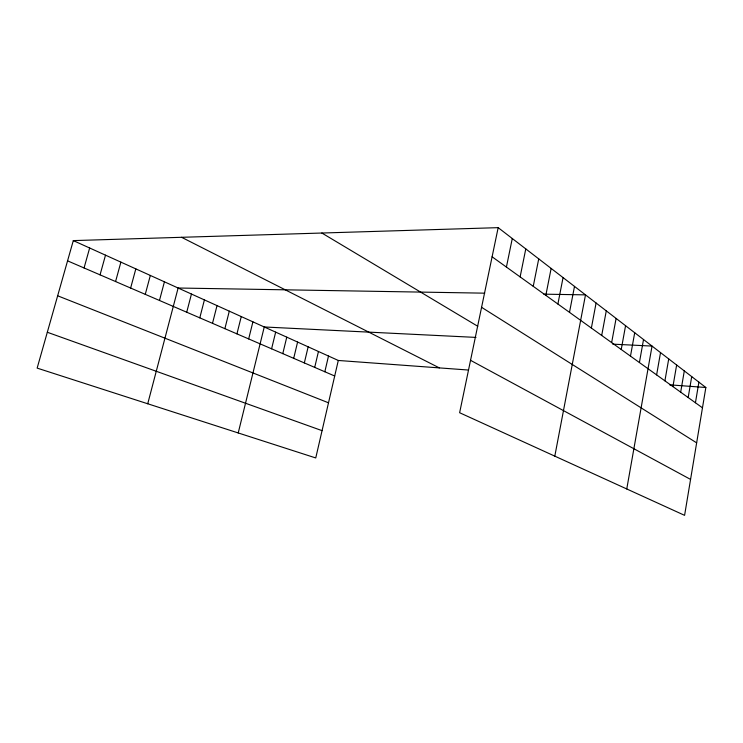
<?xml version="1.0" encoding="UTF-8"?>
<svg xmlns="http://www.w3.org/2000/svg" width="743" height="743" viewBox="0 0 743 743"><rect width="100%" height="100%" fill="white"/><g stroke="black" fill="none" stroke-linecap="round" stroke-linejoin="round"><path stroke-width="1.11" d="M695.439 402.752L698.894 382.143M498.172 227.655L705.85 387.493L684.591 515.345L459.629 412.727L498.172 227.655L73.306 240.602L37.15 368.11L315.747 457.948L338.297 360.466L73.306 240.602M688.176 397.542L691.714 376.617M680.681 392.155L684.303 370.906M672.926 386.592L676.641 365.008M664.911 380.843L668.719 358.915M656.617 374.89L660.527 352.609M626.758 488.968L652.048 346.08L612.752 344.148M639.417 362.538L643.522 339.523M630.482 356.129L634.708 332.734M621.232 349.489L625.569 325.703M611.647 342.607L616.096 318.422M601.7 335.464L606.279 310.862M591.372 328.053L596.09 303.014M554.807 456.137L585.503 294.869L543.83 294.163M569.5 312.348L574.497 286.399M557.9 304.026L563.055 277.594M545.826 295.361L551.139 268.427M533.242 286.324L538.731 258.87M520.119 276.907L525.784 248.905M506.42 267.071L512.28 238.512M324.83 371.76L328.499 356.027M314.707 367.395L318.45 351.485M304.333 362.928L308.15 346.832M293.699 358.34L297.59 342.049M282.786 353.64L286.77 337.155M271.594 348.811L275.662 332.13M238.224 432.946L264.257 326.976L475.994 337.406M248.673 338.929L252.908 321.84M236.933 333.867L241.261 316.574M224.878 328.666L229.299 311.159M212.507 323.335L217.021 305.605M199.793 317.846L204.409 299.903M186.725 312.218L191.453 294.042M147.727 403.765L178.125 288.015L484.687 293.169M159.476 300.469L164.426 281.811M145.266 294.339L150.337 275.439M130.638 288.033L135.83 268.873M115.574 281.541L120.895 262.121M100.054 274.854L105.506 255.165M84.061 267.954L89.652 247.995M338.297 360.466L468.136 370.014M669.647 384.837L705.85 387.493M47.32 332.26L322.063 430.652M57.657 295.798L328.508 402.799M67.567 260.849L334.703 376.014M181.58 237.296L439.364 367.896M470.542 360.318L690.563 479.411M321.858 233.023L477.768 326.288M481.585 307.314L696.646 442.856M492.098 256.79L702.469 407.805"/></g></svg>
